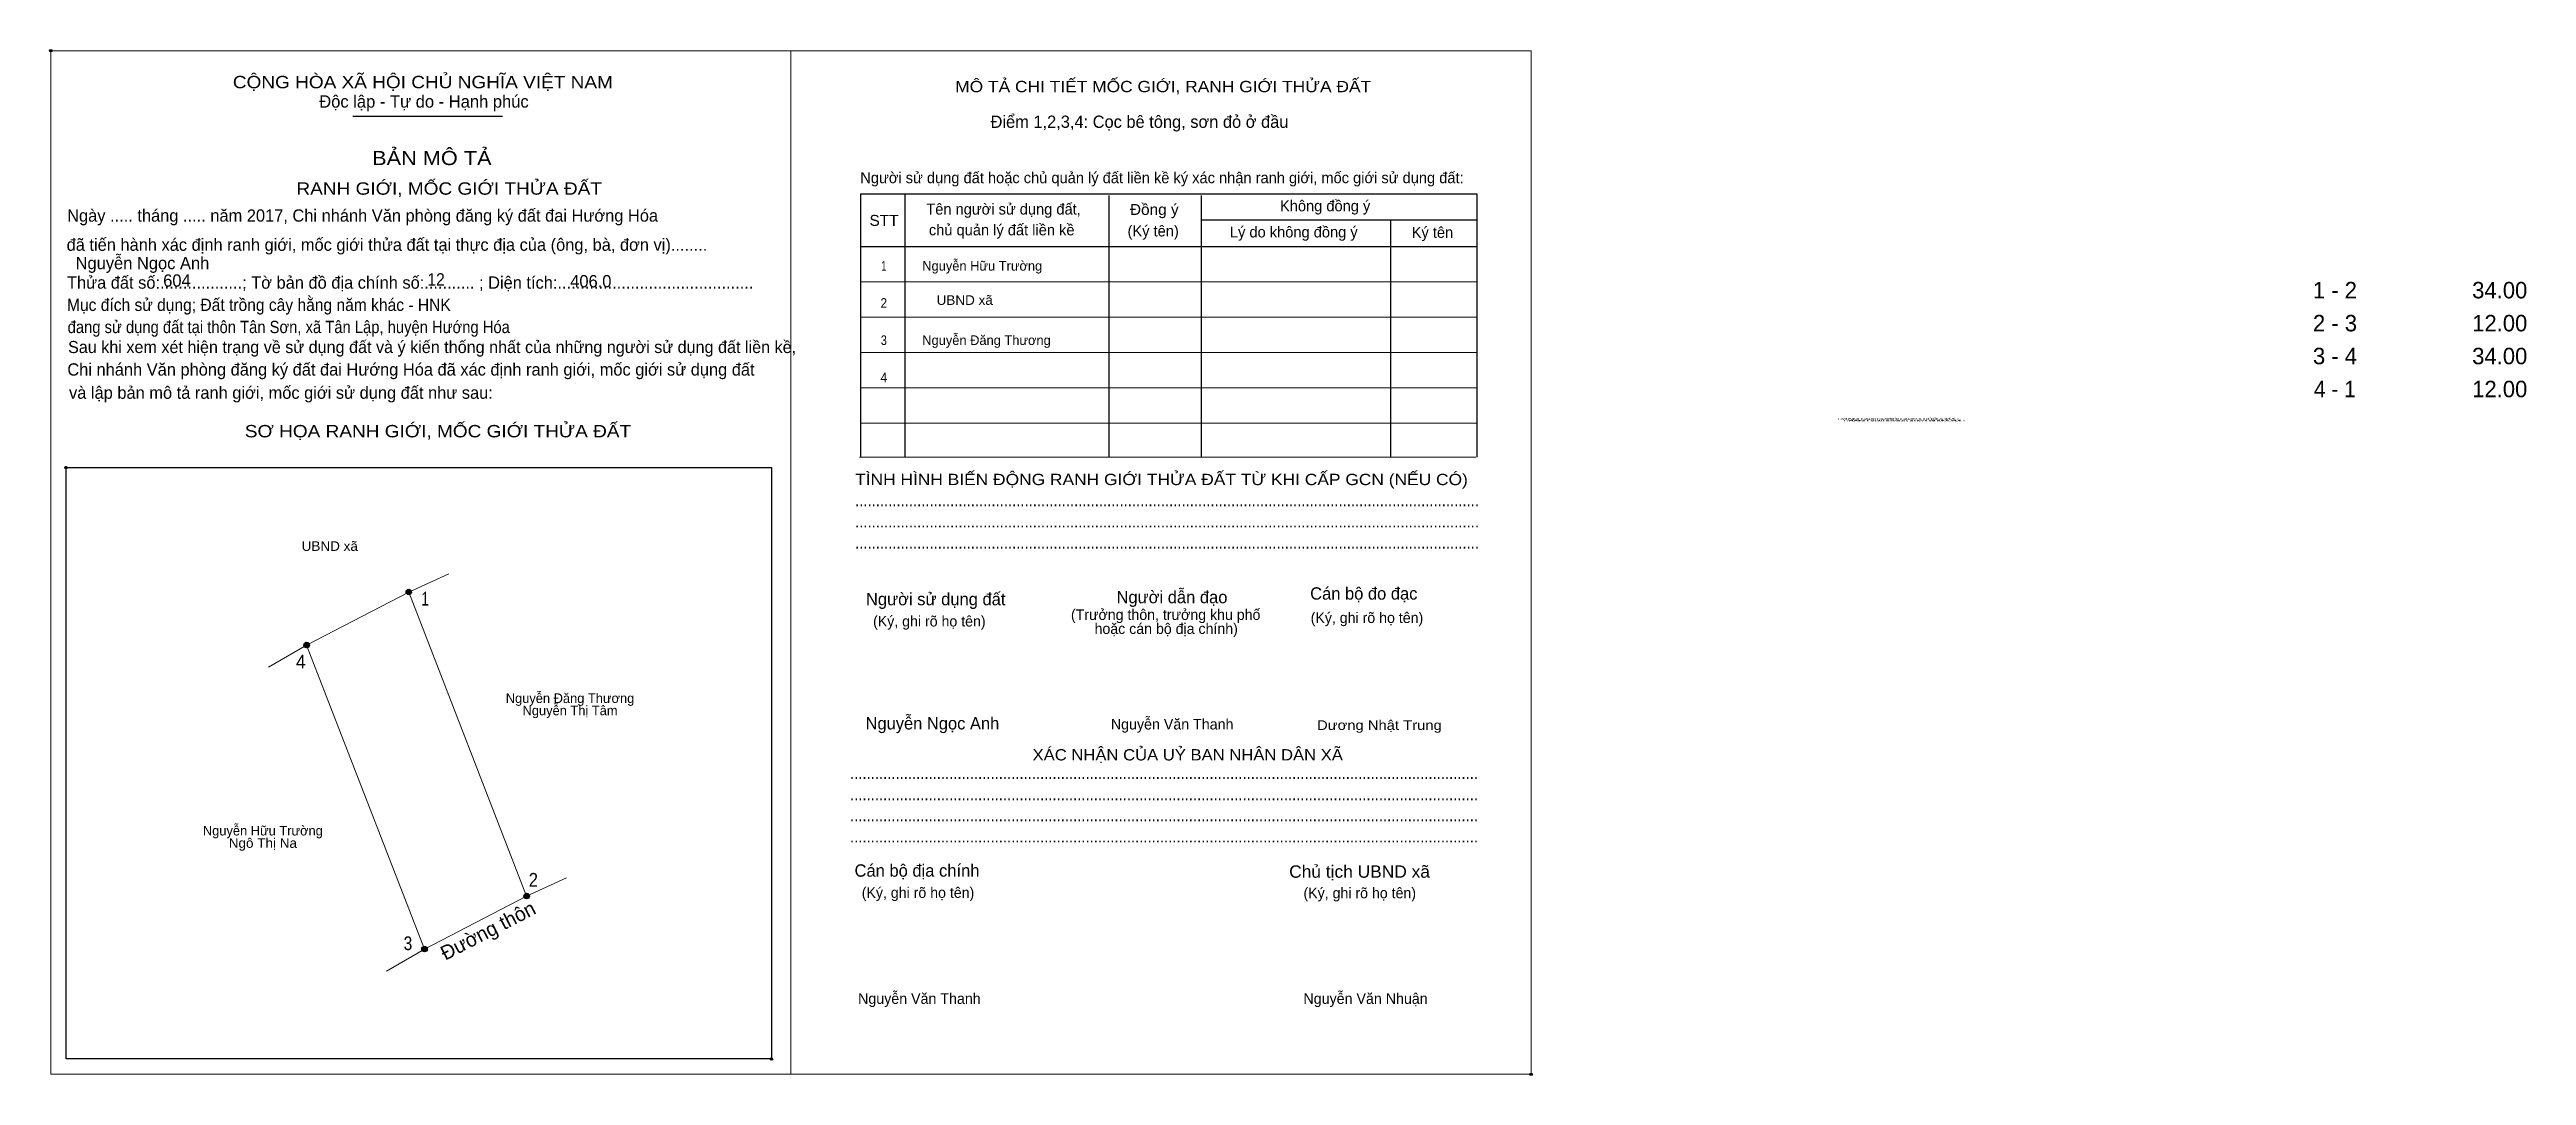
# Model space of a CAD drawing. Header units: metres. Extents: x 548200 to 548459, y 1837803 to 1837910.
import ezdxf
from ezdxf.enums import TextEntityAlignment as Align

# ---------------------------------------------------------------- set-up
doc = ezdxf.new("R2010")
doc.units = ezdxf.units.M
doc.header["$LTSCALE"] = 0.51
doc.header["$PDMODE"] = 32
doc.header["$PDSIZE"] = 0.255
for name, color, linetype, lineweight in [('1', 7, 'Continuous', 25), ('10', 7, 'Continuous', 13), ('11', 7, 'Continuous', 25), ('2', 7, 'Continuous', 13), ('27', 7, 'Continuous', 13)]:
    doc.layers.add(name, color=color, linetype=linetype, lineweight=lineweight)
for name, color, linetype in [('36', 7, 'Continuous'), ('52', 7, 'Continuous'), ('6', 7, 'Continuous'), ('60', 7, 'Continuous'), ('9', 7, 'Continuous')]:
    doc.layers.add(name, color=color, linetype=linetype)

msp = doc.modelspace()

# ---------------------------------------------------------------- hatches: boundary and pattern name
at = {"layer": '11'}
for points in [[(548238.1564, 1837853.18, 1), (548237.5836, 1837853.18, 1)], [(548227.5064, 1837847.65, 1), (548226.9336, 1837847.65, 1)], [(548227.5064, 1837847.65, 1), (548226.9336, 1837847.65, 1)], [(548250.4464, 1837821.48, 1), (548249.8736, 1837821.48, 1)], [(548239.7964, 1837815.95, 1), (548239.2236, 1837815.95, 1)]]:
    msp.add_hatch(color=256, dxfattribs=at).paths.add_polyline_path(points)

# ---------------------------------------------------------------- linework, layer by layer
at = {"layer": '1'}
for p, q in [((548232.05, 1837902.79), (548247.65, 1837902.79)), ((548289.57, 1837894.65), (548289.57, 1837867.24)), ((548310.85, 1837894.54), (548310.85, 1837867.24)), ((548320.46, 1837894.54), (548320.46, 1837867.24)), ((548320.46, 1837892), (548349.23, 1837892)), ((548340.22, 1837892), (548340.22, 1837867.24)), ((548284.95, 1837889.2), (548349.23, 1837889.2))]:
    msp.add_line(p, q, dxfattribs=at)
at = {"layer": '1', "lineweight": 13}
for p, q in [((548284.95, 1837885.52), (548349.23, 1837885.52)), ((548284.95, 1837881.84), (548349.23, 1837881.84)), ((548284.95, 1837878.16), (548349.23, 1837878.16)), ((548284.95, 1837874.48), (548349.23, 1837874.48)), ((548284.95, 1837870.8), (548349.23, 1837870.8)), ((548284.84, 1837867.24), (548349.12, 1837867.24))]:
    msp.add_line(p, q, dxfattribs=at)
at = {"layer": '1'}
msp.add_lwpolyline([(548349.23, 1837867.24), (548349.23, 1837894.65), (548284.95, 1837894.65), (548284.95, 1837867.24)], dxfattribs=at)
msp.add_lwpolyline([(548202.14, 1837866.15), (548275.68, 1837866.15), (548275.68, 1837804.5), (548202.14, 1837804.5)], close=True, dxfattribs=at)
for p in [(548200.55, 1837909.62), (548200.56, 1837909.62), (548202.13, 1837866.15), (548202.14, 1837866.15), (548275.68, 1837804.5), (548354.86, 1837802.9), (548354.87, 1837802.9)]:
    msp.add_point(p, dxfattribs=at)
at = {"layer": '10'}
msp.add_lwpolyline([(548227.22, 1837847.65), (548237.87, 1837853.18), (548250.16, 1837821.48), (548239.51, 1837815.95)], close=True, dxfattribs=at)
at = {"layer": '11'}
for centre in [(548237.87, 1837853.18), (548227.22, 1837847.65), (548227.22, 1837847.65), (548250.16, 1837821.48), (548239.51, 1837815.95)]:
    msp.add_circle(centre, 0.2864, dxfattribs=at)
at = {"layer": '2'}
for points in [[(548200.55, 1837909.62), (548277.71, 1837909.62), (548277.71, 1837802.9), (548200.55, 1837802.9)], [(548277.71, 1837909.62), (548354.86, 1837909.62), (548354.86, 1837802.9), (548277.71, 1837802.9)], [(548277.71, 1837909.62), (548354.86, 1837909.62), (548354.86, 1837802.9), (548277.71, 1837802.9)]]:
    msp.add_lwpolyline(points, close=True, dxfattribs=at)
at = {"layer": '27'}
for p, q in [((548237.87, 1837853.18), (548242.04, 1837855.07)), ((548227.22, 1837847.65), (548223.25, 1837845.36)), ((548250.16, 1837821.48), (548254.33, 1837823.37)), ((548239.51, 1837815.95), (548235.54, 1837813.66))]:
    msp.add_line(p, q, dxfattribs=at)

# ---------------------------------------------------------------- texts
at = {"layer": '1'}
for s, height, width, p in [('CỘNG HÒA XÃ HỘI CHỦ NGHĨA VIỆT NAM', 1.288, 1.15, (548219.53, 1837905.71)), ('RANH GIỚI, MỐC GIỚI THỬA ĐẤT', 1.289, 1.15, (548226.16, 1837894.61)), ('Đồng ý', 1.141, 1.05, (548313.05, 1837892.5)), ('STT', 1.141, 1.05, (548285.9, 1837891.36)), ('Mục đích sử dụng; Đất trồng cây hằng năm khác - HNK', 1.279, 0.95, (548202.24, 1837882.49)), ('đang sử dụng đất tại thôn Tân Sơn, xã Tân Lập, huyện Hướng Hóa', 1.279, 0.9, (548202.31, 1837880.18)), ('SƠ HỌA RANH GIỚI, MỐC GIỚI THỬA ĐẤT', 1.289, 1.15, (548220.78, 1837869.31)), ('RANH GIỚI, MỐC GIỚI THỬA ĐẤT', 0.1613, 3.55, (548386.82, 1837871.14)), ('RANH GIỚI, MỐC GIỚI THỬA ĐẤT', 0.1613, 3.55, (548387.3, 1837871.14)), ('RANH GIỚI, MỐC GIỚI THỬA ĐẤT', 0.1613, 3.55, (548387.45, 1837870.97)), ('RANH GIỚI, MỐC GIỚI THỬA ĐẤT', 0.1613, 3.55, (548387.93, 1837870.97)), ('TÌNH HÌNH BIẾN ĐỘNG RANH GIỚI THỬA ĐẤT TỪ KHI CẤP GCN (NẾU CÓ)', 1.177, 1.15, (548284.4, 1837864.33)), ('.......................................................................................................................................................', 1.288, 0.9, (548284.4, 1837862.12)), ('.......................................................................................................................................................', 1.288, 0.9, (548284.4, 1837859.91)), ('.......................................................................................................................................................', 1.288, 0.9, (548284.4, 1837857.7)), ('Dương Nhật Trung', 1.002, 1.15, (548332.55, 1837838.8)), ('........................................................................................................................................................', 1.288, 0.9, (548283.87, 1837833.68)), ('........................................................................................................................................................', 1.288, 0.9, (548283.87, 1837831.47)), ('........................................................................................................................................................', 1.288, 0.9, (548283.87, 1837829.27)), ('........................................................................................................................................................', 1.288, 0.9, (548283.87, 1837827.07)), ('Chủ tịch UBND xã', 1.288, 1.05, (548329.65, 1837823.39))]:
    msp.add_text(s, height=height, dxfattribs=dict(at, width=width)).set_placement(p)
for s, height, width, p in [('MÔ TẢ CHI TIẾT MỐC GIỚI, RANH GIỚI THỬA ĐẤT', 1.177, 1.15, (548316.515, 1837905.3)), ('BẢN MÔ TẢ', 1.472, 1.15, (548240.275, 1837897.7)), ('XÁC NHẬN CỦA UỶ BAN NHÂN DÂN XÃ', 1.178, 1.1, (548319.075, 1837835.62))]:
    msp.add_text(s, height=height, dxfattribs=dict(at, width=width)).set_placement(p, align=Align.CENTER)
for s, height, p in [('Độc lập - Tự do - Hạnh phúc', 1.288, (548228.54, 1837903.69)), ('Điểm 1,2,3,4: Cọc bê tông, sơn đỏ ở đầu', 1.279, (548298.52, 1837901.58)), ('Người sử dụng đất hoặc chủ quản lý đất liền kề ký xác nhận ranh giới, mốc giới sử dụng đất:', 1.141, (548284.94, 1837895.81)), ('Tên người sử dụng đất,', 1.141, (548291.82, 1837892.54)), ('Không đồng ý', 1.141, (548328.69, 1837892.88)), ('Ngày ..... tháng ..... năm 2017, Chi nhánh Văn phòng đăng ký đất đai Hướng Hóa', 1.279, (548202.26, 1837891.8)), ('chủ quản lý đất liền kề', 1.141, (548292.09, 1837890.37)), ('(Ký tên)', 1.141, (548312.8, 1837890.26)), ('Lý do không đồng ý', 1.141, (548323.47, 1837890.15)), ('Ký tên', 1.141, (548342.42, 1837890.11)), (' đã tiến hành xác định ranh giới, mốc giới thửa đất tại thực địa của (ông, bà, đơn vị)........', 1.279, (548201.73, 1837888.76)), ('Thửa đất số:..................; Tờ bản đồ địa chính số:........... ; Diện tích:...........................................', 1.279, (548202.24, 1837884.81)), ('Sau khi xem xét hiện trạng về sử dụng đất và ý kiến thống nhất của những người sử dụng đất liền kề,', 1.259, (548202.35, 1837878.1)), ('Chi nhánh Văn phòng đăng ký đất đai Hướng Hóa đã xác định ranh giới, mốc giới sử dụng đất', 1.279, (548202.28, 1837875.75)), (' và lập bản mô tả ranh giới, mốc giới sử dụng đất như sau:', 1.279, (548201.98, 1837873.33)), ('Người sử dụng đất', 1.288, (548285.53, 1837851.8)), ('Người dẫn đạo', 1.287, (548311.65, 1837852.01)), ('Cán bộ đo đạc', 1.285, (548331.84, 1837852.39)), ('(Ký, ghi rõ họ tên)', 1.104, (548286.27, 1837849.59)), ('(Ký, ghi rõ họ tên)', 1.104, (548331.89, 1837849.95)), ('Nguyễn Văn Thanh', 1.109, (548311.06, 1837838.85)), ('Cán bộ địa chính', 1.288, (548284.34, 1837823.5)), ('(Ký, ghi rõ họ tên)', 1.104, (548285.09, 1837821.29)), ('(Ký, ghi rõ họ tên)', 1.104, (548331.14, 1837821.25)), ('Nguyễn Văn Thanh', 1.109, (548284.71, 1837810.24)), ('Nguyễn Văn Nhuận', 1.109, (548331.14, 1837810.24))]:
    msp.add_text(s, height=height, dxfattribs=at).set_placement(p)
for s, p in [('(Trưởng thôn, trưởng khu phố', (548316.775, 1837850.27)), ('hoặc cán bộ địa chính)', (548316.83, 1837848.81))]:
    msp.add_text(s, height=1.104, dxfattribs=at).set_placement(p, align=Align.CENTER)
at = {"layer": '10'}
msp.add_text('Đường thôn', height=1.5, rotation=27.441, dxfattribs=at).set_placement((548241.68, 1837814.73))
at = {"layer": '36', "width": 1.05}
for s, p in [('UBND xã', (548295.825, 1837883.12)), ('UBND xã', (548229.635, 1837857.47)), ('Ngô Thị Na', (548222.66, 1837826.51))]:
    msp.add_text(s, height=1.002, dxfattribs=at).set_placement(p, align=Align.CENTER)
at = {"layer": '36'}
for s, p in [('Nguyễn Đăng Thương', (548254.68, 1837841.61)), ('Nguyễn Thị Tâm', (548254.685, 1837840.33)), ('Nguyễn Hữu Trường', (548222.66, 1837827.8))]:
    msp.add_text(s, height=1.002, dxfattribs=at).set_placement(p, align=Align.CENTER)
at = {"layer": '52'}
for s, p in [('1 - 2', (548438.66, 1837883.8)), ('34.00', (548455.845, 1837883.8)), ('2 - 3', (548438.67, 1837880.36)), ('12.00', (548455.845, 1837880.36)), ('3 - 4', (548438.67, 1837876.93)), ('34.00', (548455.845, 1837876.93)), ('12.00', (548455.845, 1837873.49))]:
    msp.add_text(s, height=1.718, dxfattribs=at).set_placement(p, align=Align.CENTER)
at = {"layer": '52', "width": 0.95}
msp.add_text('4 - 1', height=1.718, dxfattribs=at).set_placement((548438.66, 1837873.49), align=Align.CENTER)
at = {"layer": '6'}
for s, p in [('Nguyễn Ngọc Anh', (548203.14, 1837886.84)), ('604', (548212.27, 1837885.02)), ('406.0', (548254.7, 1837884.95)), ('Nguyễn Ngọc Anh', (548285.49, 1837838.85))]:
    msp.add_text(s, height=1.284, dxfattribs=at).set_placement(p)
at = {"layer": '6', "width": 0.95}
msp.add_text('12', height=1.284, dxfattribs=at).set_placement((548239.81, 1837885.14))
at = {"layer": '60'}
for s, width, p in [('1', 0.75, (548287.395, 1837886.69)), ('2', 0.9, (548287.39, 1837882.82)), ('3', 0.85, (548287.395, 1837878.94)), ('4', 0.95, (548287.4, 1837875.06))]:
    msp.add_text(s, height=1.002, dxfattribs=dict(at, width=width)).set_placement(p, align=Align.CENTER)
for s, p in [('Nguyễn Hữu Trường', (548291.4, 1837886.69)), ('Nguyễn Đăng Thương', (548291.4, 1837878.94))]:
    msp.add_text(s, height=1.002, dxfattribs=at).set_placement(p)
at = {"layer": '9'}
for s, width, p in [('1', 0.75, (548239.575, 1837851.77)), ('4', 0.95, (548226.62, 1837845.21)), ('2', 0.9, (548250.86, 1837822.46)), ('3', 0.85, (548237.785, 1837815.84))]:
    msp.add_text(s, height=1.432, dxfattribs=dict(at, width=width)).set_placement(p, align=Align.CENTER)

doc.saveas('drawing.dxf')
